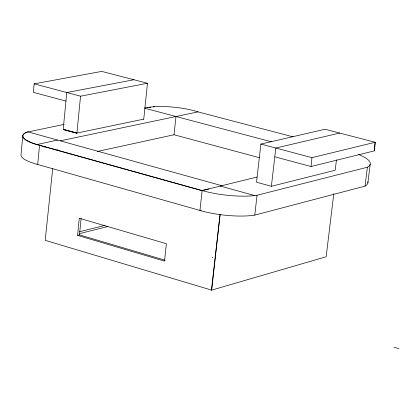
<?xml version="1.0" encoding="UTF-8"?>
<svg xmlns="http://www.w3.org/2000/svg" width="420" height="420" viewBox="0 0 420 420"><rect width="100%" height="100%" fill="white"/><g stroke="black" fill="none" stroke-linecap="round" stroke-linejoin="round"><path stroke-width="0.63" d="M143.724 119.327L147.478 83.265L101.745 71.4L34.151 83.843L33.38 92.348L65.956 101.073M22.78 135.891L21 154.822A40.509 9.692 5.6 0 0 37.7 164.477L199.941 210.43A41.244 10.248 6.4 0 0 254.772 215.108L365.043 186.113A52.894 12.506 6.8 0 0 367.889 181.766M27.731 131.99L64.223 124.373M36.792 144.596L57.566 140.049M37.7 164.477L39.522 145.378L35.732 144.291A40.577 9.471 5.7 0 1 23.174 134.788M57.472 150.796L57.598 149.52M274.953 156.854L311.031 166.52L374.262 150.896L375.207 142.28L324.996 129.255L260.883 144.065L256.515 182.217L271.383 186.296L275.814 148.04L339.68 133.061M147.478 83.265L80.545 96.185L76.897 133.256L63.809 129.67L76.913 133.067L143.745 119.144M77.569 235.373L79.275 218.248L166.378 243.7L164.514 261.103L77.569 235.373L79.48 234.89L165.134 260.222M79.48 234.89L81.123 218.411M52.689 168.677L45.197 240.345L211.638 290.131L326.151 256.757L333.811 193.604M293.16 136.873L198.02 111.877A34.382 7.649 6.1 0 0 154.749 106.58L147.1 107.588L148.192 107.436M154.749 106.58L153.174 106.895M311.031 166.52L311.96 157.652L375.207 142.28L374.262 150.896M97.414 151.457L174.032 134.752L175.98 116.508M257.166 177.009L202.125 190.533L199.941 210.43L201.212 210.152M222.154 185.803L27.746 131.801A40.577 9.466 5.7 0 0 35.752 144.102L202.125 190.533A41.318 10.012 6.4 0 0 253.391 195.715L257.05 195.258L367.385 167.218A52.978 12.217 6.8 0 0 358.612 154.497M211.638 290.131L220.096 214.373L211.465 290.078M212.357 257.864L212.436 257.156M254.777 215.108L257.05 195.258M336.483 159.831L335.176 170.242L271.383 186.296M365.043 186.113L367.385 167.218M367.873 182.947L370.204 164.136M25.667 132.825L27.216 132.195M79.873 233.546L107.872 226.511M79.558 231.735L105.011 225.362M144.737 107.966L147.121 107.41M202.125 190.533L209.018 188.916M44.011 147L45.292 146.727M60.328 140.816L198.02 111.877M133.917 79.748L66.785 92.526L63.205 129.308L76.913 133.067M150.644 107.079L149.284 107.279M393.902 347.34L399 348.6M144.805 108.25L271.509 141.818M260.883 144.065L311.96 157.652M34.151 83.843L80.545 96.185M174.032 134.752L259.266 157.668M220.316 186.065L254.609 195.562M39.522 145.378L202.104 190.733M23.431 134.437A40.577 9.471 5.7 0 1 25.1 133.124"/></g></svg>
